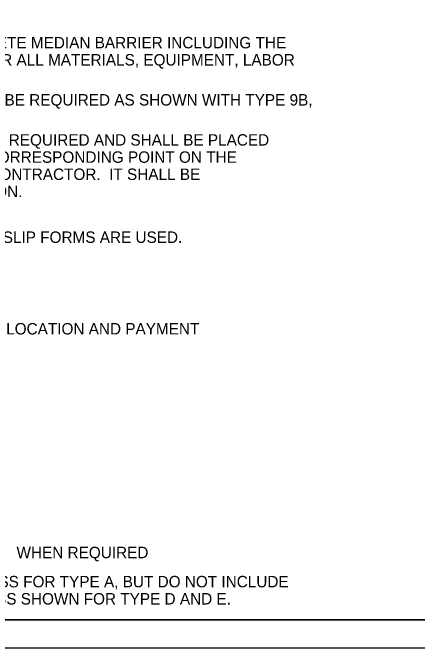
# Model space of a CAD drawing. Extents: x 997.6 to 1036.9, y 998.9 to 1022.9.
# Drawn here: x 1016.4 to 1023.46, y 1000 to 1011.11 of the extents above; entities that cross this region are included whole.
import ezdxf

# ---------------------------------------------------------------- set-up
doc = ezdxf.new("R2010")
doc.units = 0
for name, color, linetype in [('Level 1', 7, 'Continuous'), ('Level 10', 7, 'Continuous'), ('Level 11', 7, 'Continuous'), ('Level 14', 7, 'Continuous')]:
    doc.layers.add(name, color=color, linetype=linetype)

msp = doc.modelspace()

# ---------------------------------------------------------------- linework, layer by layer
at = {"layer": 'Level 10'}
msp.add_line((1035.5, 1000.5), (1007, 1000.5), dxfattribs=at)
at = {"layer": 'Level 11'}
msp.add_lwpolyline([(1007, 1000.5), (1035.5, 1000.5), (1035.5, 1021.5), (1007, 1021.5)], close=True, dxfattribs=at)
at = {"layer": 'Level 14'}
msp.add_line((1036, 1000), (1000, 1000), dxfattribs=at)

# ---------------------------------------------------------------- texts
at = {"layer": 'Level 1'}
for s, p in [('THE CONTRACT UNIT PRICE PER LINEAR FOOT FOR CONCRETE MEDIAN BARRIER INCLUDING THE', (1008.26, 1010.484)), ('BASE IN TYPES A AND C SHALL BE FULL COMPENSATION FOR ALL MATERIALS, EQUIPMENT, LABOR', (1008.26, 1010.184)), ('WHEN A CONSTRUCTION JOINT IS USED, DOWEL BARS WILL BE REQUIRED AS SHOWN WITH TYPE 9B,', (1008.26, 1009.484)), ('LONGITUDINAL CONSTRUCTION JOINT WITHOUT TIE BARS IS REQUIRED AND SHALL BE PLACED', (1008.26, 1008.784)), ('AT THE LOCATION SHOWN OR MAY BE INSTALLED AT THE CORRESPONDING POINT ON THE', (1008.26, 1008.484)), ('OPPOSITE SIDE OF THE BARRIER, AT THE OPTION OF THE CONTRACTOR.  IT SHALL BE', (1008.26, 1008.184)), ('REQUIRED ON THE LOW SIDE OF A SUPERELEVATED SECTION.', (1008.26, 1007.884)), ('CONSTRUCTION JOINT PERMITTED WHEN FIXED FORMS OR SLIP FORMS ARE USED.', (1008.26, 1007.084)), ("3'' RACEWAY (TYPICAL) SEE ELSEWHERE IN THE PLANS FOR LOCATION AND PAYMENT", (1008.26, 1005.484)), ('WHEN REQUIRED', (1016.464, 1001.574)), ("CONCRETE QUANTITIES SHOWN INCLUDE 8'' BASE THICKNESS FOR TYPE A, BUT DO NOT INCLUDE", (1008.26, 1001.065)), ('QUANTITIES NECESSARY FOR ASPHALT OVERLAY THICKNESS SHOWN FOR TYPE D AND E.', (1008.26, 1000.765))]:
    msp.add_text(s, height=0.2, dxfattribs=at).set_placement(p)

doc.saveas('drawing.dxf')
